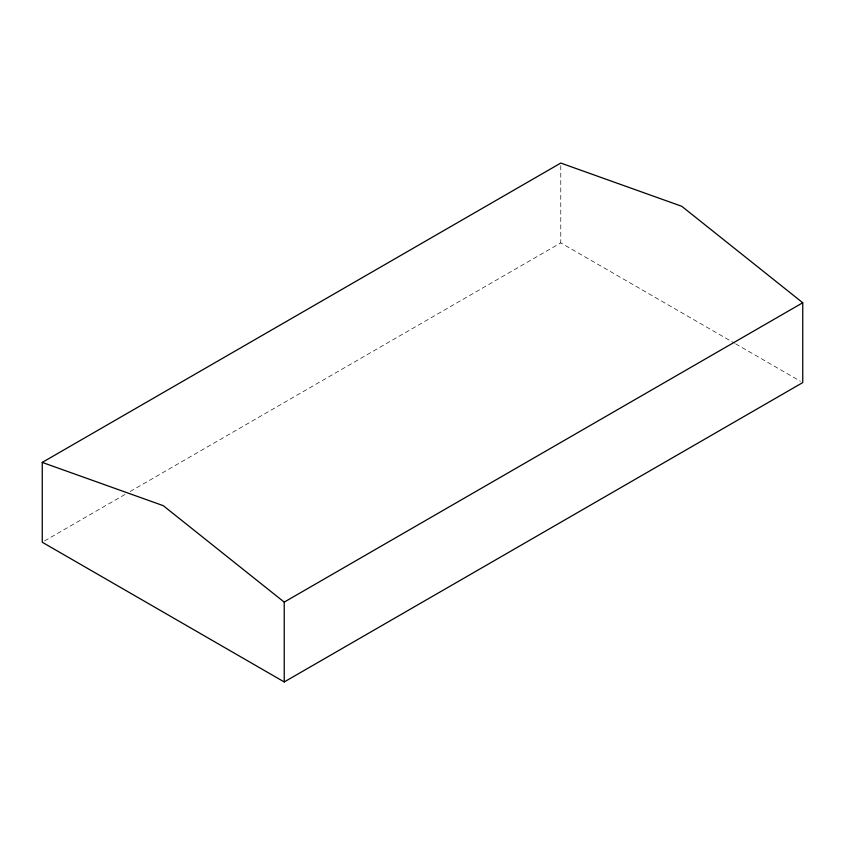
<?xml version="1.0" encoding="UTF-8"?>
<svg xmlns="http://www.w3.org/2000/svg" width="845" height="845" viewBox="0 0 845 845"><rect width="100%" height="100%" fill="white"/><g stroke="black" fill="none" stroke-linecap="round" stroke-linejoin="round"><path stroke-width="0.63" stroke-dasharray="4.22 3.17" d="M44.531 540.927L125.62 494.114M130.193 491.473L560.774 242.885L734.506 343.186M735.646 343.841L800.479 381.275M560.774 165.662L560.774 242.885"/><path stroke-width="1.27" d="M42.25 462.416L560.774 163.053L681.757 206.286L802.75 302.753L802.75 382.584L284.226 681.947L42.25 542.247L42.25 462.416L163.243 505.659L284.226 602.115L284.226 681.947M284.226 602.115L802.75 302.753"/></g></svg>
